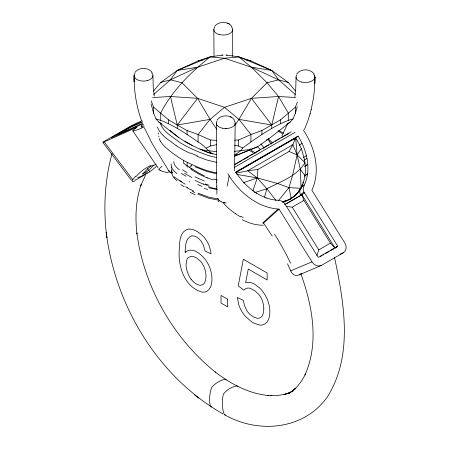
<?xml version="1.0" encoding="UTF-8"?>
<svg xmlns="http://www.w3.org/2000/svg" width="449" height="449" viewBox="0 0 449 449"><rect width="100%" height="100%" fill="white"/><g stroke="black" fill="none" stroke-linecap="round" stroke-linejoin="round"><path stroke-width="0.67" d="M296.879 74.77A9.429 5.45 0.8 0 0 296.065 77.121L295.751 88.7L294.875 96.591M216.311 123.043L216.682 182.215M232.689 56.333L232.689 29.651M235.175 123.155L234.563 170.738M297.631 192.61A41.819 34.085 54 0 1 294.572 195.932L289.959 199.317L295.032 195.652A33.316 21.03 -80.5 0 0 301.06 188.288A34.696 17.101 89 0 0 303.255 183.04L305.129 175.761L305.314 172.455A39.725 15.631 79.3 0 0 305.236 166.012L305.017 162.813A44.591 16.276 70.1 0 0 301.318 148.602A49.036 19.756 59.1 0 0 295.683 137.826L235.231 172.725M252.866 190.853L257.283 177.939L257.911 169.458L289.044 151.481L292.877 144.713L295.683 137.826L297.131 154.933L300.359 169.43L301.066 188.294L300.033 189.046M171.148 163.902C170.671 168.038 173.976 171.204 176.884 173.611M168.942 170.379L168.987 171.12A8.301 3.368 -17.2 0 0 169.492 171.81A7.953 3.21 -16.9 0 0 172.192 172.652M134.133 75.185L134.167 81.718L134.099 78.39M314.867 77.509L314.895 77.009L314.362 90.771L313.475 98.123L311.14 109.814M144.41 126.786C141.48 128.33 125.748 134.84 136.76 127.471M224.174 202.488L224.073 203.032L223.838 202.752M227.228 186.105L229.136 175.868L227.89 173.858M223.338 202.673L226.212 202.897M301.33 148.602L297.131 154.933L292.613 175.132L288.954 187.643L278.537 200.45M171.995 170.704C170.861 174.773 173.982 178.326 176.923 180.694M226.577 55.003L238.958 56.95L251.446 67.227L267.02 82.773L278.565 96.501L271.768 125.018L271.768 128.369L261.93 134.442L250.929 141.957L242.668 147.99L241.231 150.359L234.434 155.27M304.444 129.469L307.644 121.421L310.175 113.474M310.113 113.704L311.202 109.584M234.849 155.999L257.591 146.767L268.884 138.786L290.206 122.083L293.034 118.912L295.369 113.266L297.232 106.565M112.104 153.485C104.948 179.258 103.354 206.433 106.29 232.969M264.534 197.06L266.869 188.765C280.311 181.806 296.761 176.294 305.017 162.813L297.131 154.933L289.044 151.481M302.98 182.49L302.851 182.9M300.297 188.906L299.78 191.151L299.96 193.339A4.294 3.502 54 0 0 300.533 194.602L301.015 195.377M316.859 255.537L318.762 249.88L330.436 243.139L335.049 248.078L337.743 246.159L303.967 192.105A4.294 3.502 54 0 1 303.401 190.842L303.271 188.21L304.259 185.061A41.819 34.085 54 0 0 307.531 174.016L304.613 176.137M295.369 113.266L295.369 107.21L297.356 102.159M287.472 123.918L281.955 135.862M145.482 175.284L140.593 185.959L141.098 184.646C135.665 200.434 135.093 217.496 136.956 233.968L136.855 233.037C144.045 287.192 173.202 338.271 215.75 372.451L215.127 371.968C230.764 383.873 248.92 393.824 268.822 395.547L267.481 395.474L271.78 395.709L270.416 395.636C276.87 395.827 283.375 394.98 289.476 392.824L283.993 394.649L288.976 392.875L293.68 390.563L287.949 393.874L292.344 391.017L295.902 388.059M222.446 55.003L210.065 56.95C190.572 72.553 172.152 90.502 160.736 112.985L160.736 120.383C174.218 125.613 186.284 133.746 198.093 141.957C204.037 145.055 207.382 150.555 212.893 154.041M235.052 125.159L238.958 119.367L251.446 98.325L267.02 82.773L278.565 79.821L288.286 82.481L295.369 90.934M295.032 195.652L295.139 195.478A32.311 22.63 -2.3 0 0 300.022 189.04M296.84 73.939C300.667 68.472 310.248 68.506 314.081 73.945M217.108 119.967C220.914 114.501 230.59 114.473 234.389 119.967M134.919 72.508C138.747 67.041 148.338 67.041 152.172 72.497M214.628 26.457C218.467 21.041 228.03 21.024 231.869 26.463M153.614 94.52L170.457 79.821L177.254 70.454L198.093 60.912L210.065 56.95L224.511 58.235L238.958 56.95L250.929 60.912L271.768 70.454L288.286 82.481M250.929 141.957L250.929 134.554L238.958 119.367L224.511 107.317L197.577 98.325L177.254 125.018L177.254 128.369M295.672 97.528L278.565 96.501L251.446 98.325L224.511 107.317L210.065 119.367L198.093 134.554L198.093 141.957M153.653 90.934L160.736 82.481L177.254 70.454L210.065 56.95M147.446 172.113L142.451 175.8L137.456 177.782M135.733 176.16L132.668 179.561L104.213 141.884A7.818 0.387 -28 0 1 105.588 140.543L127.359 127.976A7.818 0.387 -28 0 1 137.018 122.942L142.159 120.652M189.36 167.258L189.719 166.905M295.442 388.492L292.069 391.483C297.777 386.712 302.25 380.595 305.505 373.938L304.972 375.022C319.385 342.84 312.369 305.584 300.819 273.671M279.059 209.144L277.998 209.049L262.71 223.013L263.546 223.063L279.059 209.144L311.988 261.84A7.818 6.37 54 0 0 321.652 265.28L343.401 252.708A7.818 6.37 54 0 0 344.793 242.898L311.859 190.202C320.951 170.586 314.833 147.227 303.333 129.957M294.067 389.715L295.47 388.469M234.58 140.211L238.604 139.981L250.929 134.554L261.93 130.541L280.513 119.81L295.369 107.21M190.909 165.827L191.976 164.935M293.438 139.538L298.085 136.081A56.793 46.286 54 0 1 302.031 143.287A54.469 44.395 54 0 1 306.37 155.55L306.959 158.295A54.469 44.395 54 0 1 307.761 164.177L304.843 166.298M293.562 139.459L294.651 138.578L294.853 138.943M283.622 201.91A41.993 34.225 54 0 0 284.902 201.545L290.149 199.176L295.139 195.478M243.897 183.085L244.172 182.883A53.959 43.98 54 0 0 253.91 191.353M299.281 145.285L302.031 143.287M254.308 192.402C254.869 191.611 257.378 193.334 256.665 193.744M303.468 157.655L306.37 155.55M256.946 193.71L257.221 193.513A49.463 40.309 54 0 0 265.146 197.448M304.012 160.433L306.959 158.295M304.86 166.439L307.761 164.334A49.463 40.309 54 0 1 307.655 172.904L307.543 173.814L304.635 175.98M265.814 198.003L266.089 197.801L265.797 197.695M265.948 198.065L266.223 197.869A41.993 34.225 54 0 0 277.751 200.26L281.181 200.894L283.6 202.246A4.294 3.502 54 0 1 284.509 203.341L318.285 257.389L337.743 246.159L335.291 247.938M301.049 187.39L304.259 185.061M294.572 195.932L294.376 196.073A41.819 34.085 54 0 0 297.086 193.188M300.533 194.602L303.967 192.105M171.428 167.281L171.787 167.028M304.456 192.879L301.391 195.062L284.885 204.592M137.04 127.275L104.213 141.884M287.214 123.879L290.206 122.083M171.299 171.569L171.754 171.299M234.631 164.452L291.21 131.782M234.743 164.682L237.628 163.015M238.2 162.684L241.663 160.686M242.814 160.018L248.583 156.69M249.739 156.022L251.468 155.023M252.046 154.692L253.197 154.024M254.353 153.362L259.544 150.364M263.002 148.366L265.308 147.031M265.887 146.7L268.771 145.038M270.5 144.039L273.385 142.372M275.114 141.373L277.42 140.043M278.576 139.375L279.727 138.707M280.883 138.045L284.346 136.047M284.919 135.71L288.96 133.381M234.316 167.415L295.15 132.298M298.085 136.081L235.82 172.029A55.283 45.057 54 0 0 244.172 182.883M235.371 172.798L294.651 138.573M284.812 204.564L301.913 194.692L335.049 248.078M286.378 206.422L292.254 207.169L303.928 200.428L301.913 194.692M320.305 256.587L321.484 255.908M322.668 255.228L323.847 254.544M325.615 253.522L329.151 251.479M330.329 250.8L333.871 248.757M302.025 273.295L299.36 274.833L321.641 265.269M271.768 128.369L280.513 123.711L288.286 120.383L293.034 118.912M234.709 155.775L237.19 154.54M266.397 140.021L268.884 138.786M206.355 147.99L210.418 146.037L216.457 144.701M282.516 201.943A32.311 17.668 11 0 0 285.121 201.275L291.182 198.419L288.954 187.643L277.953 183.596L257.283 177.939L236.825 174.369M339.848 254.364L343.401 252.708M160.736 82.481L170.457 79.821L197.577 67.227L224.511 58.235L251.446 67.227L278.565 79.821L295.408 94.52M142.861 121.786L130.238 127.55L118.564 134.29L142.546 123.34M141.452 121.847L130.715 126.629L111.257 137.865L142.496 123.941M311.988 261.84L290.716 270.814L287.523 263.799M234.833 155.966L257.591 146.767M285.109 201.27L290.149 199.171M150.982 166.108L156.134 164.379M243.453 182.676L257.283 177.939L266.869 188.765L275.995 200.456M255.217 192.419L266.869 188.765M303.047 182.266L303.552 182.126M221.828 55.339L223.17 55.008M198.093 60.912L202.886 59.846M236.135 173.207L247.685 170.8L257.911 169.458M216.704 129.211L210.065 119.367L177.254 125.018L168.51 119.81L153.653 107.21L151.173 100.896M177.254 70.454L197.577 67.227M234.541 151.369L250.362 149.478M211.67 406.884L210.985 406.856A3.946 2.133 -57 0 1 210.463 406.57C208.864 400.502 209.565 393.257 211.726 387.324C215.138 383.395 220.201 380.208 225.263 379.192A3.946 2.138 -57 0 1 225.791 379.472L226.161 380.017M152.671 97.568L170.457 96.501L197.577 98.325L210.065 119.367M226.515 128.521L225.645 128.537M225.566 414.904L224.837 414.848A3.946 2.413 -63.1 0 1 224.242 414.528C221.929 408.27 221.727 400.564 223.411 394.07C226.605 389.973 231.83 386.735 236.915 385.916A3.946 2.413 -63.1 0 1 237.51 386.241L237.964 386.83M288.954 187.643L301.066 188.294M170.457 96.501L177.254 125.018L187.093 130.541L198.093 134.554L210.418 139.981L216.457 140.329M277.998 209.049C257.423 207.292 239.8 192.834 229.136 175.868M199.968 149.607L216.485 151.678M218.534 199.03L208.645 197.117L198.194 193.216M219.056 200.26L208.633 198.205L197.627 193.951M216.788 172.854C206.562 171.333 197.06 166.916 187.772 162.583M251.446 67.227L271.768 70.454L278.565 79.821M216.238 173.14L216.671 173.207M216.575 173.797L206.922 171.445L195.046 166.792M238.958 119.367L271.768 125.018L251.446 98.325M222.788 128.262L222.031 128.094A9.451 5.461 0 0 1 216.979 125.125M216.553 154.669L209.599 152.84A69.505 40.129 0 0 1 207.214 152.015L196.662 147.693L187.564 143.18A83.626 48.279 0 0 1 185.039 141.699L178.792 137.495L171.726 131.894M234.58 145.15L238.604 146.037L242.668 147.99M246.136 59.846L250.929 60.912M225.853 55.008L227.194 55.339M170.457 79.821L182.002 82.773L197.577 98.325M212.708 179.768L207.573 178.04M207.769 189.523L204.256 188.372M151.049 103.887L153.653 113.266L155.988 118.912L160.736 120.383M209.105 185.291L205.193 183.927M211.574 153.771L211.137 153.625A66.772 39.394 -0.9 0 1 209.442 153.025M209.021 152.868L208.179 152.553M207.758 152.391L206.074 151.723M206.725 177.703L199.519 174.42L190.808 169.34M238.958 56.95L271.768 70.454M205.653 151.554L202.493 150.235M197.021 156.325L206.944 160.029L214.774 161.966A34.741 20.205 0 0 0 216.816 162.28M190.196 153.35L184.55 150.583A98.219 56.546 0.1 0 1 176.092 145.504M227.587 23.185L229.332 24.016M231.869 117.503L230.118 116.656M204.295 175.806L198.34 172.764L190.965 168.162M224.421 414.663C258.018 434.031 303.9 430.058 327.377 396.916C353.571 355.361 344.007 302.604 334.522 257.395M243.206 217.58L240.866 216.351M193.738 191.145L189.854 189.096M192.318 191.347L194.9 192.672M222.799 413.826C157.913 376.795 115.096 305.69 106.2 232.184L106.868 237.717L106.778 236.965M192.694 145.628L191.863 145.184A79.529 46.095 -0.2 0 1 188.664 143.332L186.369 141.878M249.773 149.399L255.234 152.924M189.181 181.542L189.63 181.789M187.424 187.727L185.667 186.711M278.767 130.485L283.583 133.263M277.886 131.035L282.129 133.488M250.374 150.987L252.972 152.503M155.988 118.912L158.823 122.083L161.808 123.879M159.462 169.357L158.845 168.886M254.858 192.004L253.91 191.347M176.047 145.527C169.245 140.223 160.635 135.519 157.374 127.056M184.887 140.874L185.622 141.379M257.283 177.939L247.685 170.8L292.877 144.713L297.131 154.933M158.823 122.083L178.5 137.501M194.316 394.66L198.638 398.1M188.075 167.348L184.068 163.284M179.359 169.823C176.816 167.69 173.785 165.165 173.774 161.55M171.136 131.377L171.428 131.636M284.206 200.922L285.098 201.405A41.993 34.225 54 0 1 282.533 202.078M170.564 130.855L170.85 131.114M268.261 138.803L271.937 142.451M257.445 146.475L259.387 148.619A40.146 29.555 -21.3 0 1 259.797 149.13L260.117 149.562M188.574 166.775L187.379 165.311M260.897 143.865L264.141 147.962M268.973 141.177L271.359 144.011M300.359 169.43L305.129 175.761M134.992 179.606L135.435 180.189L149.64 171.989L149.248 171.209M103.017 142.602L131.456 180.397M314.137 74.921L314.44 75.387M134.863 77.772L134.577 77.335M263.546 223.063L272.257 236.123M132.764 130.799L158.104 167.948M303.928 200.428L330.436 243.139M292.254 207.169L318.762 249.88M169.166 171.49L152.037 143.304L144.421 127.948M278.565 96.501L288.286 112.985L288.286 120.383M160.344 141.171L162.813 144.589A65.851 37.761 0.4 0 0 166.253 147.968L172.539 153.098L179.061 157.678A95.334 54.93 0.1 0 0 187.761 162.594M294.454 138.713L294.662 139.083M142.019 126.887L141.469 125.838A41.993 2.071 -28 0 1 143.551 124.205M141.929 127.342L141.239 126.562A49.463 2.436 -28 0 1 141.345 125.973M147.687 168.465L148.462 170.418A14.705 2.554 -37.2 0 1 142.558 173.83M141.401 120.31C136.333 106.026 133.976 90.827 134.105 75.685M160.203 122.903C162.824 131.596 171.776 136.17 178.416 141.474A95.025 54.862 0 0 0 186.644 146.38L192.138 149.062A162.942 94.077 0 0 0 199.822 152.385L208.431 155.556L215.677 157.346A31.716 18.308 0 0 0 216.76 157.526M158.222 132.893L158.435 134.206M154.265 96.108L153.249 87.201L152.941 75.572A9.395 5.427 0 0 0 152.424 73.861M171.434 168.734L171.86 173.611M216.76 186.554L216.912 194.232M216.676 181.856L216.766 186.913M214.027 56.265L213.825 29.539M280.513 119.81L280.513 123.711M261.93 130.541L261.93 134.442M238.604 139.981L238.604 146.037M210.418 139.981L210.418 146.037M187.093 130.541L187.093 134.442M168.51 119.81L168.51 123.711M153.653 107.21L153.653 113.266M219.555 34.59A9.418 5.444 0.1 0 0 229.854 33.495A9.418 5.444 0.1 0 0 232.004 27.569A9.451 5.455 0 0 0 231.403 26.856M214.538 31.621A9.418 5.444 0.1 0 1 214.818 27.181M219.544 34.59A9.451 5.455 0 0 1 214.499 31.621M172.208 172.685A3.126 2.89 -20 0 1 169.099 171.069M152.935 75.572A9.429 5.439 -0.8 0 1 147.199 80.612M147.227 80.652A9.418 5.45 0 0 1 136.754 79.422A9.418 5.45 0 0 1 134.992 73.327M151.543 72.772A9.451 5.461 0 0 1 152.177 73.484M217.787 198.722A7.914 6.095 14.4 0 1 217.501 198.194M221.587 201.887A7.953 6.078 15.8 0 1 217.81 198.716M223.479 202.538A8.301 6.37 15.6 0 1 221.593 201.876M234.631 121.258A9.418 5.433 -0.1 0 1 234.412 125.232M217.013 125.119A9.418 5.433 -0.1 0 1 217.108 120.961M234.429 125.237A9.44 5.472 0 0 1 222.85 128.291M234.12 120.557A9.44 5.472 0 0 1 234.507 121.039M301.975 82.111A9.418 5.427 0 0 0 309.165 82.06A9.44 5.455 0.2 0 0 313.733 74.467M296.059 77.121A9.418 5.427 0 0 0 296.817 79.209A9.451 5.45 0 0 0 301.969 82.116M191.156 279.261A13.79 7.964 60 0 0 196.887 284.273L198.8 285.042A11.859 6.847 60 0 0 200.961 285.238L203.212 284.346A13.863 8.003 60 0 0 204.418 283.089C206.927 278.436 206.119 272.627 204.435 267.823A13.128 7.577 60 0 0 203.577 265.898A13.492 7.79 60 0 0 202.544 264.063L202.168 263.49A12.241 7.066 60 0 0 200.114 260.897L197.212 258.428A17.242 9.951 60 0 0 195.618 257.468L193.637 256.643A13.223 7.633 60 0 0 190.96 256.373L188.316 257.541A13.582 7.841 60 0 0 187.003 259.286L186.071 264.304A19.818 11.438 60 0 0 187.429 272.038L188.816 275.439A13.408 7.745 60 0 0 191.167 279.25M170.278 130.592A71.615 41.347 0 0 1 169.997 130.328M160.338 141.171A33.793 19.503 -0.5 0 1 159.238 138.561M158.879 136.956A33.793 19.503 -0.5 0 1 158.783 136.058M197.515 155.932A164.171 93.964 0.3 0 1 190.702 152.986M286.238 200.742A33.316 25.801 -68.7 0 1 282.303 201.753M302.491 183.961A34.826 29.151 -10.5 0 1 301.032 187.272M148.714 170.76A133.033 76.695 61.5 0 1 154.007 165.075M142.816 174.145A133.033 76.796 59.9 0 1 151.004 165.995M143.82 125.939A53.959 2.66 -28 0 1 141.66 126.551M159.586 168.628A38.244 7.566 -19.1 0 1 161.887 166.287M160.467 170.569A38.154 8.205 -4.6 0 1 158.766 169.441M168.414 172.786A38.35 7.56 -1.8 0 1 160.4 170.519M156.235 166.405A8.082 1.1 -39.9 0 1 149.899 171.658M134.857 180.919A8.082 1.779 -39.2 0 1 132.938 179.415M136.041 176.524A132.169 76.021 53.8 0 1 150.623 165.546M263.327 225.235A38.244 29.236 35.4 0 1 242.286 219.656M299.517 189.899A41.819 34.085 54 0 1 298.793 191.016M240.597 216.839A38.154 22.686 28.7 0 1 235.422 213.668M235.422 213.651A38.35 21.21 29.1 0 1 223.54 203.122M299.32 274.737A8.082 6.353 85.9 0 1 290.683 270.837M274.513 234.221A132.169 66.418 60 0 1 290.531 263.153M219 201.304A28.91 19.79 13.8 0 1 218.062 201.219M185.123 184.163A49.345 16.428 15.5 0 1 179.875 180.672M184.197 186.717A65.352 18.083 18.1 0 1 180.84 184.606M189.489 189.08A73.271 15.749 21 0 1 187.048 187.699M195.119 194.754A48.868 20.486 12.7 0 1 190.292 192.324M190.118 166.933A42.049 17.32 -12 0 1 191.336 165.866M250.615 148.832A56.192 43.963 -32.9 0 1 250.969 149.017M216.85 188.889A30.072 20.278 12.8 0 1 208.342 186.638M201.938 186.341A51.899 23.017 13 0 1 197.667 184.444M204.273 180.953A52.628 16.035 16.4 0 1 194.978 176.777M191.863 177.49A69.298 16.557 20.1 0 1 184.584 173.241M187.081 172.629A47.521 15.681 14.8 0 1 182.479 169.728M267.514 139.106A45.545 33.714 -18.7 0 1 269.305 140.975M186.122 176.311A48.571 16.422 15.6 0 1 181.463 173.387M181.441 181.851A70.454 21.412 16.6 0 1 173.988 176.721M203.7 184.247A52.898 16.518 17 0 1 195.163 180.414M207.489 185.454A52.864 18.875 14.6 0 1 203.526 183.983M217.411 189.461A32.929 18.33 9.9 0 1 208.746 187.71M187.014 165.378A16.568 7.061 -10.7 0 1 187.777 162.257M183.764 163.346A19.924 9.244 -7.4 0 1 183.388 160.619M192.037 169.088A36.633 14.553 11.2 0 1 189.259 167.202M207.87 177.832A42.913 17.601 12.7 0 1 207.034 177.501M217.389 179.948A19.997 11.455 8.7 0 1 213.051 179.089M314.895 77.009L314.833 83.508L314.895 77.009M185.184 251.721L185.168 252.77C186.992 250.424 190.213 249.672 193.014 250.413A20.362 11.753 60 0 1 196.398 251.67C207.41 257.939 213.746 271.752 211.485 284.2A26.44 15.266 60 0 1 210.446 287.265L208.869 289.717L206.86 291.328A19.705 11.377 60 0 1 204.424 292.08A20.312 11.725 60 0 1 201.64 291.979C185.083 287.175 178.494 267.733 179.14 252.024C179.589 244.25 178.842 231.516 188.4 229.069C194.31 228.766 199.558 232.621 203.487 236.679A17.696 10.22 60 0 1 206.596 240.787A17.64 10.187 60 0 1 208.987 245.418L210.53 250.368L211.086 253.853L205.058 251.07L203.448 245.193L201.073 241.147A11.09 6.404 60 0 0 198.778 238.688L197.06 237.414A14.379 8.301 60 0 0 195.887 236.758A12.97 7.487 60 0 0 191.313 235.961C185.381 238.498 185.459 246.277 185.184 251.721M263.832 308.85L263.541 312.42L262.412 315.608A15.305 8.834 60 0 1 260.83 317.348L259.219 318.105A13.369 7.717 60 0 1 256.907 318.201L253.101 316.741L249.537 314.008A12.241 7.066 60 0 1 246.961 310.815L244.525 305.707L243.336 300.314L237.308 297.53L238.817 304.933A19.773 11.416 60 0 0 241.147 310.231A20.766 11.988 60 0 0 242.684 312.79A19.863 11.466 60 0 0 245.67 316.657L251.446 321.63A31.267 18.05 60 0 0 254.089 323.201L259.567 325.048A20.547 11.865 60 0 0 262.687 324.874L264.742 324.004L266.886 322.129A24.964 14.413 60 0 0 268.889 318.498C270.489 313.351 269.984 307.733 268.48 302.62A21.103 12.185 60 0 0 266.521 297.687L266.027 296.71A23.23 13.414 60 0 0 264.382 293.859L262.581 291.283A19.391 11.197 60 0 0 259.281 287.635L254.802 284.312A20.244 11.685 60 0 0 250.694 282.634L247.865 282.348L245.659 282.662L248.263 269.052L267.149 279.957L267.149 272.998L243.336 259.247L238.211 285.873L243.942 290.222A15.547 8.974 60 0 1 247.64 288.09A13.347 7.706 60 0 1 250.508 288.421L254.903 290.761L258.529 294.101A12.746 7.358 60 0 1 260.611 297.008A13.487 7.79 60 0 1 262.227 300.274L263.428 304.439L263.832 308.85M227.665 299.27L221.031 295.442L221.031 303.097L227.665 306.925L227.665 299.27"/></g></svg>
